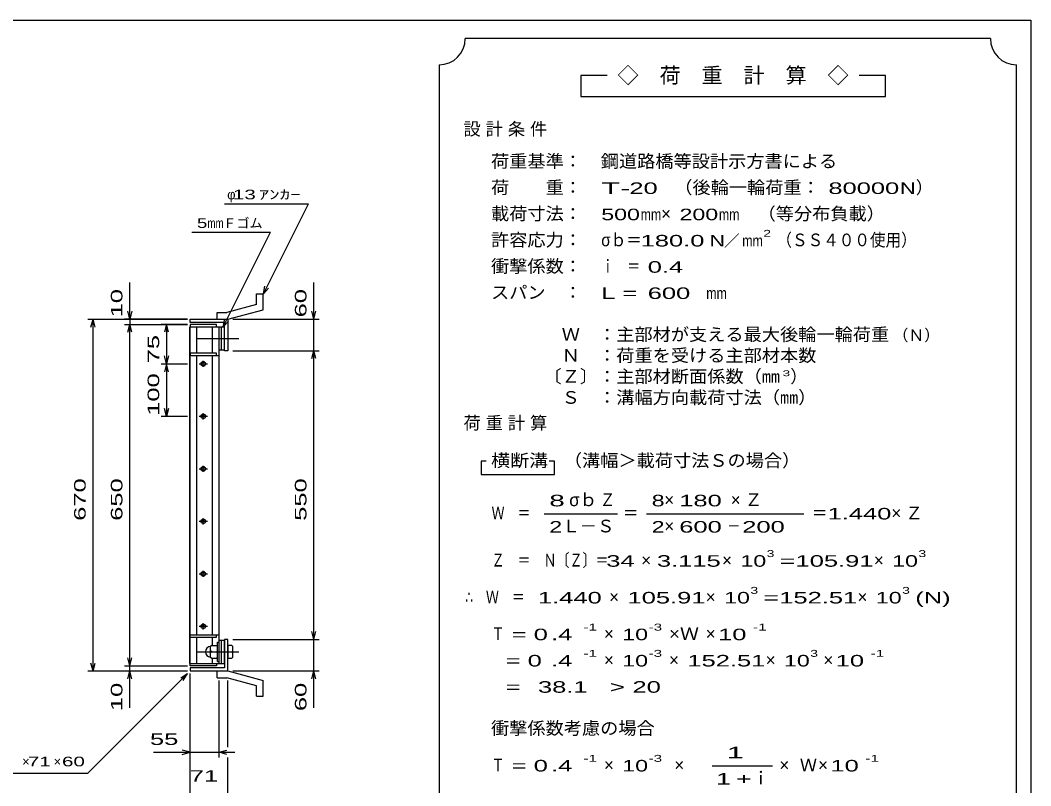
# Model space of a CAD drawing. Units: millimetres, scale not verified. Extents: x -1820 to 1731, y -1282 to 1054.
# Drawn here: x -194 to 1731, y -405 to 1054 of the extents above; entities that cross this region are included whole.
import ezdxf
from ezdxf.enums import TextEntityAlignment as Align

# ---------------------------------------------------------------- set-up
doc = ezdxf.new("R2010")
doc.units = ezdxf.units.MM
doc.header["$LTSCALE"] = 10
doc.linetypes.add('CHAIN', pattern=[18.5, 12, -1.5, 3.5, -1.5])
for name, color, linetype, lineweight in [('0_2', 150, 'Continuous', 25), ('16', 3, 'Continuous', 25), ('19', 6, 'Continuous', 25), ('22', 4, 'Continuous', 25), ('24', 2, 'Continuous', 25)]:
    doc.layers.add(name, color=color, linetype=linetype, lineweight=lineweight)
doc.styles.add('ベクトル', font='')
doc.styles.get('ベクトル').set_extended_font_data('ベクトル')

msp = doc.modelspace()

# ---------------------------------------------------------------- linework, layer by layer
at = {"layer": '0_2'}
for p, q in [((-1729, 1053.5), (1731, 1053.5)), ((1731, 1053.5), (1731, -1146.5))]:
    msp.add_line(p, q, dxfattribs=at)
at = {"layer": '16'}
for p, q in [((129.3, -171.5), (129.3, 469.5)), ((129.3, 469.5), (130, 469.5)), ((180, 474), (130, 474)), ((130, 474), (130, 469.5)), ((130, 469.5), (180, 469.5)), ((130, -171.5), (130, 469.5)), ((130, 469.5), (185, 469.5)), ((142.5, 419.5), (142.5, 469.5)), ((172.5, 419.5), (172.5, 469.5)), ((180, 469.5), (180, 474)), ((185, -171.5), (185, 469.5)), ((185, 469.5), (189.5, 469.5)), ((189.5, 425.5), (189.5, 469.5)), ((189.5, 469.5), (195.5, 469.5)), ((195.5, 425.5), (195.5, 469.5)), ((185, 425.5), (189.5, 425.5)), ((189.5, 425.5), (195.5, 425.5)), ((130, 419.5), (130, 415)), ((180, 419.5), (130, 419.5)), ((130, 415), (185, 415)), ((142.5, -117), (142.5, 415)), ((155, 393), (155, 405)), ((172.5, -117), (172.5, 415)), ((180, 415), (180, 419.5)), ((147, 399), (163, 399)), ((153, 402), (157, 402)), ((153, 396), (157, 396)), ((147, 299), (163, 299)), ((153, 302), (157, 302)), ((153, 296), (157, 296)), ((155, 293), (155, 305)), ((147, 199), (163, 199)), ((153, 202), (157, 202)), ((153, 196), (157, 196)), ((155, 193), (155, 205)), ((147, 99), (163, 99)), ((153, 102), (157, 102)), ((155, 93), (155, 105)), ((153, 96), (157, 96)), ((153, 2), (157, 2)), ((155, -7), (155, 5)), ((147, -1), (163, -1)), ((153, -4), (157, -4)), ((155, -107), (155, -95)), ((147, -101), (163, -101)), ((153, -98), (157, -98)), ((153, -104), (157, -104)), ((130, -121.5), (130, -117)), ((130, -117), (185, -117)), ((130, -121.5), (180, -121.5)), ((142.5, -171.5), (142.5, -121.5)), ((172.5, -136.5), (172.5, -121.5)), ((180, -121.5), (180, -117)), ((182, -168), (182, -131)), ((182, -131), (185, -131)), ((185, -127.5), (189.5, -127.5)), ((185, -168), (185, -131)), ((189.5, -171.5), (189.5, -127.5)), ((189.5, -127.5), (195.5, -127.5)), ((195.5, -171.5), (195.5, -127.5)), ((171, -137.5), (169, -139.5)), ((169, -159.5), (169, -139.5)), ((171, -149.5), (169, -147.5)), ((171, -149.5), (169, -151.5)), ((171, -137.5), (180, -137.5)), ((171, -149.5), (180, -149.5)), ((182, -139.5), (180, -137.5)), ((180, -149.5), (182, -147.5)), ((182, -151.5), (180, -149.5)), ((129.3, -171.5), (130, -171.5)), ((130, -171.5), (180, -171.5)), ((130, -176), (130, -171.5)), ((130, -171.5), (185, -171.5)), ((169, -159.5), (171, -161.5)), ((171, -161.5), (180, -161.5)), ((172.5, -171.5), (172.5, -162.5)), ((180, -161.5), (182, -159.5)), ((180, -171.5), (180, -176)), ((182, -168), (185, -168)), ((185, -171.5), (189.5, -171.5)), ((189.5, -171.5), (195.5, -171.5)), ((180, -176), (130, -176))]:
    msp.add_line(p, q, dxfattribs=at)
at = {"layer": '16', "linetype": 'CHAIN'}
for p, q in [((142, 447.5), (223, 447.5)), ((142, -149.5), (223, -149.5))]:
    msp.add_line(p, q, dxfattribs=at)
at = {"layer": '16'}
for centre, radius, start, end in [((153, 399), 3, 90, 270), ((155, 399), 4, 46.6, 133.4), ((155, 399), 4, 226.6, 313.4), ((157, 399), 3, 270, 90), ((153, 299), 3, 90, 270), ((155, 299), 4, 46.6, 133.4), ((155, 299), 4, 226.6, 313.4), ((157, 299), 3, 270, 90), ((153, 199), 3, 90, 270), ((155, 199), 4, 46.6, 133.4), ((155, 199), 4, 226.6, 313.4), ((157, 199), 3, 270, 90), ((153, 99), 3, 90, 270), ((155, 99), 4, 46.6, 133.4), ((157, 99), 3, 270, 90), ((155, 99), 4, 226.6, 313.4), ((153, -1), 3, 90, 270), ((155, -1), 4, 46.6, 133.4), ((157, -1), 3, 270, 90), ((155, -1), 4, 226.6, 313.4), ((153, -101), 3, 90, 270), ((155, -101), 4, 46.6, 133.4), ((155, -101), 4, 226.6, 313.4), ((157, -101), 3, 270, 90), ((169, -149.5), 10, 90, 270)]:
    msp.add_arc(centre, radius, start, end, dxfattribs=at)
at = {"layer": '19'}
for p, q in [((256.1, 532.1), (269.1, 532.1)), ((256.1, 512.1), (256.1, 532.1)), ((269.1, 502.1), (269.1, 532.1)), ((256.1, 512.1), (199.8, 497)), ((201.5, 484), (269.1, 502.1)), ((130, 478), (130, 484)), ((130, 484), (201.5, 484)), ((181.5, 497), (199.8, 497)), ((181.5, 484), (181.5, 497)), ((181.5, 484), (201.5, 484)), ((201.5, 484), (201.5, 424)), ((195.5, 478), (130, 478)), ((195.5, 424), (195.5, 478)), ((201.5, 424), (195.5, 424)), ((201.5, -126), (195.5, -126)), ((195.5, -126), (195.5, -180)), ((201.5, -186), (201.5, -126)), ((209.5, -137.5), (201.5, -137.5)), ((201.5, -137.5), (201.5, -161.5)), ((201.5, -149.5), (209.5, -149.5)), ((211.5, -139.5), (209.5, -137.5)), ((211.5, -147.5), (209.5, -149.5)), ((209.5, -149.5), (211.5, -151.5)), ((211.5, -159.5), (211.5, -139.5)), ((201.5, -161.5), (209.5, -161.5)), ((209.5, -161.5), (211.5, -159.5)), ((130, -180), (130, -186)), ((195.5, -180), (130, -180)), ((130, -186), (201.5, -186)), ((181.5, -186), (201.5, -186)), ((181.5, -199), (181.5, -186)), ((201.5, -186), (269.1, -204.1)), ((181.5, -199), (199.8, -199)), ((256.1, -214.1), (199.8, -199)), ((269.1, -234.1), (269.1, -204.1)), ((256.1, -234.1), (256.1, -214.1)), ((256.1, -234.1), (269.1, -234.1))]:
    msp.add_line(p, q, dxfattribs=at)
at = {"layer": '22'}
for p, q in [((195.5, 704), (355.5, 704)), ((269.5, 532), (355.5, 704)), ((133, 649.5), (283, 649.5)), ((193, 469.5), (283, 649.5)), ((15, 484), (15, 554)), ((269.5, 532), (272.5, 546.6)), ((269.5, 532), (279.5, 543)), ((365.5, 484), (365.5, 554)), ((-65, 484), (125, 484)), ((-59, 469), (-55, 484)), ((-51, 469), (-55, 484)), ((-55, -186), (-55, 484)), ((125, 484), (5, 484)), ((15, 484), (11, 499)), ((19, 499), (15, 484)), ((15, 484), (15, 474)), ((193, 469.5), (196, 484.1)), ((211.5, 484), (375.5, 484)), ((365.5, 484), (361.5, 499)), ((365.5, 484), (369.5, 499)), ((365.5, 424), (365.5, 484)), ((5, 474), (125, 474)), ((11, 459), (15, 474)), ((19, 459), (15, 474)), ((15, -176), (15, 474)), ((125, 474), (75, 474)), ((85, 474), (81, 459)), ((89, 459), (85, 474)), ((85, 474), (85, 399)), ((193, 469.5), (203, 480.5)), ((211.5, 424), (375.5, 424)), ((361.5, 409), (365.5, 424)), ((369.5, 409), (365.5, 424)), ((365.5, -126), (365.5, 424)), ((85, 399), (81, 414)), ((89, 414), (85, 399)), ((75, 399), (125, 399)), ((85, 399), (81, 384)), ((89, 384), (85, 399)), ((85, 399), (85, 299)), ((85, 299), (81, 314)), ((89, 314), (85, 299)), ((75, 299), (125, 299)), ((365.5, -126), (361.5, -111)), ((365.5, -126), (369.5, -111)), ((211.5, -126), (375.5, -126)), ((365.5, -186), (365.5, -126)), ((-55, -186), (-59, -171)), ((-55, -186), (-51, -171)), ((15, -176), (11, -161)), ((15, -176), (19, -161)), ((-65, -186), (125, -186)), ((-65, -381), (125, -191)), ((5, -176), (125, -176)), ((5, -186), (125, -186)), ((11, -201), (15, -186)), ((15, -186), (15, -176)), ((19, -201), (15, -186)), ((15, -256), (15, -186)), ((112, -199), (125, -191)), ((117, -204), (125, -191)), ((130, -351), (130, -191)), ((130, -421), (130, -191)), ((211.5, -186), (375.5, -186)), ((361.5, -201), (365.5, -186)), ((369.5, -201), (365.5, -186)), ((365.5, -256), (365.5, -186)), ((185, -351), (185, -204)), ((201.5, -331), (201.5, -204)), ((60, -341), (130, -341)), ((130, -341), (115, -337)), ((115, -345), (130, -341)), ((130, -341), (185, -341)), ((185, -341), (200, -337)), ((200, -345), (185, -341)), ((185, -341), (215, -341)), ((201.5, -421), (201.5, -351)), ((-265, -381), (-65, -381))]:
    msp.add_line(p, q, dxfattribs=at)
at = {"layer": '24', "color": 4}
for p, q in [((1654, 1018.5), (654, 1018.5)), ((604, 968.5), (604, -581.5)), ((1704, -581.5), (1704, 968.5)), ((924, 948.5), (874, 948.5)), ((874, 948.5), (874, 908.5)), ((1454, 948.5), (1404, 948.5)), ((1454, 908.5), (1454, 948.5)), ((874, 908.5), (1454, 908.5)), ((694, 213.5), (684, 213.5)), ((684, 213.5), (684, 188.5)), ((824, 213.5), (814, 213.5)), ((824, 188.5), (824, 213.5)), ((684, 188.5), (824, 188.5)), ((804, 113.5), (944, 113.5)), ((999, 113.5), (1299, 113.5)), ((1124, -366.5), (1239, -366.5))]:
    msp.add_line(p, q, dxfattribs=at)
for centre, start, end in [((604, 1018.5), 270, 0), ((1704, 1018.5), 180, 270)]:
    msp.add_arc(centre, 50, start, end, dxfattribs=at)

# ---------------------------------------------------------------- texts
at = {"layer": '22', "color": 2, "style": 'ベクトル'}
for s, height, width, p in [('ｱﾝｶｰ', 18.33, 1.6, (260.5, 721.5)), (' 13 ', 18.33, 1.6, (200.5, 721.5)), ('5', 18.3, 1.45, (143, 667)), ('mm', 18.33, 0.75, (163, 667)), (' 55 ', 21.99, 1.65, (40, -316)), (' 71 ', 18.33, 1.6, (-190, -358.5)), (' 60 ', 18.33, 1.6, (-125, -358.5)), (' 71 ', 21.99, 1.65, (115.8, -386))]:
    msp.add_text(s, height=height, dxfattribs=dict(at, width=width)).set_placement(p, align=Align.MIDDLE_LEFT)
for s, height, p in [('φ', 18.3, (200.5, 721.5)), ('Ｆゴム', 18.33, (193, 667)), ('×', 18.3, (-190, -358.5)), ('×', 18.3, (-130, -358.5))]:
    msp.add_text(s, height=height, dxfattribs=at).set_placement(p, align=Align.MIDDLE_LEFT)
at = {"layer": '22', "color": 2, "style": 'ベクトル', "width": 1.65}
for s, p in [(' 10 ', (-10, 474)), (' 60 ', (340.5, 474)), (' 75 ', (60, 386.5)), (' 100 ', (60, 286.5)), (' 670 ', (-80, 86.5)), (' 650 ', (-10, 86.5)), (' 550 ', (340.5, 86.5)), (' 10 ', (-10, -276)), (' 60 ', (340.5, -276))]:
    msp.add_text(s, height=21.99, rotation=90, dxfattribs=at).set_placement(p, align=Align.MIDDLE_LEFT)
at = {"layer": '24', "style": 'ベクトル'}
for s, height, p in [('◇\u3000荷\u3000重\u3000計\u3000算\u3000◇', 29.33, (944, 948.5)), ('）', 24.2, (1512, 735)), ('×', 24.2, (1027, 685)), ('／', 22, (1146.5, 633.5)), ('（Ｎ）', 21.99, (1468, 453.5)), ('）', 24.2, (1273, 375)), ('σｂ', 24.19, (852, 140)), ('×', 24.2, (1033, 140)), ('Ｌ－Ｓ', 24.19, (839, 90)), ('×', 24.2, (1033, 90)), ('×', 24.2, (989, 25)), ('×', 24.2, (1143, 25)), ('×', 24.2, (1432, 25)), ('×', 24.2, (928, -45)), ('×', 24.2, (1112, -45)), ('×', 24.2, (1401, -45)), ('×', 24.2, (918, -115)), ('×', 24.2, (1112, -115)), ('×', 24.2, (918, -165)), ('×', 24.2, (1042, -165)), ('×', 24.2, (1226, -165)), ('×', 24.2, (1336, -165)), ('×', 24.2, (918, -365)), ('×', 24.2, (1052, -365)), ('×', 24.2, (1252, -365)), ('Ｗ', 24.2, (1291, -365)), ('×', 24.2, (1326, -365)), ('ｉ', 24.2, (1200.5, -390))]:
    msp.add_text(s, height=height, dxfattribs=at).set_placement(p, align=Align.MIDDLE_LEFT)
for s, height, width, p in [('荷重基準：\u3000', 24.19, 1.05, (703, 785)), ('鋼道路橋等設計示方書による', 24.19, 1.05, (912, 785)), ('荷\u3000\u3000重：\u3000', 24.19, 1.05, (703, 735)), ('（後輪一輪荷重：', 24.19, 1.05, (1052, 735)), ('T-', 21.99, 2, (913, 733.5)), (' 20 ', 21.99, 1.65, (953, 733.5)), (' 80000', 21.99, 1.65, (1332, 733.5)), ('N', 22, 1.4, (1482, 733.5)), ('載荷寸法：\u3000', 24.19, 1.05, (703, 685)), ('500', 21.99, 1.5, (913, 683.5)), ('200', 21.99, 1.5, (1062, 683.5)), ('\u3000（等分布負載）', 24.19, 1.05, (1176, 685)), ('mm', 21.99, 0.8, (988, 683.5)), ('mm', 21.99, 0.8, (1137, 683.5)), ('許容応力：\u3000', 24.19, 1.05, (703, 635)), ('σｂ＝', 24.19, 0.9, (913, 635)), ('180.0', 21.99, 1.65, (988, 633.5)), ('N', 22, 1.4, (1119, 633.5)), ('mm', 21.99, 0.8, (1181.5, 633.5)), ('2', 13.2, 1.5, (1221.5, 647.5)), ('（ＳＳ４００使用）', 24.19, 0.9, (1246.5, 635)), ('衝撃係数：\u3000', 24.19, 1.05, (703, 585)), ('ｉ\u3000＝', 24.19, 0.75, (913, 585)), (' 0.4', 21.99, 1.65, (988, 583.5)), ('スパン\u3000：\u3000', 24.19, 1.05, (703, 535)), ('L =', 21.99, 1.65, (913, 533.5)), (' 600 ', 21.99, 1.65, (988, 533.5)), ('mm', 21.99, 0.8, (1113, 533.5)), ('\u3000Ｗ\u3000：主部材が支える最大後輪一輪荷重', 24.19, 1.05, (803, 455)), ('\u3000Ｎ\u3000：荷重を受ける主部材本数', 24.19, 1.05, (803, 415)), ('〔Ｚ〕：主部材断面係数（㎜', 24.19, 1.05, (803, 375)), ('3', 11, 1.8, (1258, 381)), ('\u3000Ｓ\u3000：溝幅方向載荷寸法（㎜）', 24.19, 1.05, (803, 335)), ('\u3000（溝幅＞載荷寸法Ｓの場合）', 24.19, 1.05, (807, 215)), ('横断溝', 24.19, 1.1, (703, 215)), ('8', 22, 1.8, (814, 138.5)), ('Ｚ', 24.2, 0.9, (910, 140)), ('8', 22, 1.5, (1009, 138.5)), (' 180 ', 21.99, 1.65, (1048, 138.5)), ('Ｗ\u3000＝', 24.19, 0.75, (704, 115)), ('＝', 24.2, 0.9, (954, 115)), ('＝', 24.2, 0.9, (1314, 115)), ('1.440', 21.99, 1.65, (1344, 113.5)), ('2', 22, 1.5, (814, 88.5)), ('2', 22, 1.5, (1009, 88.5)), (' 600 ', 21.99, 1.65, (1048, 88.5)), (' 200 ', 21.99, 1.65, (1168, 88.5)), ('－', 24.2, 0.75, (1153, 90)), ('Ｚ\u3000＝\u3000Ｎ〔Ｚ〕＝', 24.19, 0.75, (704, 25)), ('3', 13.2, 1.5, (1228, 37.5)), ('3', 13.2, 1.5, (1517, 37.5)), (' 34 ', 21.99, 1.65, (909, 23.5)), ('3.115', 21.99, 1.65, (1019, 23.5)), ('10', 21.99, 1.5, (1178, 23.5)), ('=', 22, 1.7, (1253, 23.5)), ('105.91', 21.99, 1.65, (1283, 23.5)), ('10', 21.99, 1.5, (1467, 23.5)), ('∴\u3000Ｗ\u3000＝', 24.19, 0.75, (654, -45)), (' 1.440', 21.99, 1.65, (779, -46.5)), ('105.91', 21.99, 1.65, (963, -46.5)), ('10', 21.99, 1.5, (1147, -46.5)), ('3', 13.2, 1.5, (1197, -32.5)), ('152.51', 21.99, 1.65, (1252, -46.5)), ('10', 21.99, 1.5, (1436, -46.5)), ('3', 13.2, 1.5, (1486, -32.5)), ('(N)', 21.99, 1.65, (1511, -46.5)), ('=', 22, 1.7, (1222, -46.5)), ('-1', 13.2, 1.65, (879, -102.5)), ('-3', 13.2, 1.65, (1003, -102.5)), ('-1', 13.2, 1.65, (1202, -102.5)), ('Ｔ', 24.2, 0.75, (704, -115)), (' = 0', 21.99, 1.65, (729, -116.5)), (' .4 ', 21.99, 1.65, (804, -116.5)), ('10', 21.99, 1.5, (953, -116.5)), ('×Ｗ', 24.19, 1.1, (1042, -115)), (' 10 ', 21.99, 1.65, (1122, -116.5)), ('-1', 13.2, 1.65, (879, -152.5)), ('-3', 13.2, 1.65, (1003, -152.5)), ('3', 13.2, 1.5, (1311, -152.5)), ('-1', 13.2, 1.65, (1426, -152.5)), ('  = 0', 21.99, 1.65, (704, -166.5)), (' .4 ', 21.99, 1.65, (804, -166.5)), ('10', 21.99, 1.5, (953, -166.5)), ('152.51', 21.99, 1.65, (1077, -166.5)), ('10', 21.99, 1.5, (1261, -166.5)), (' 10 ', 21.99, 1.65, (1346, -166.5)), (' 38.1', 21.99, 1.65, (779, -216.5)), ('>', 22, 1.7, (929, -216.5)), (' 20 ', 21.99, 1.65, (959, -216.5)), ('  =', 21.99, 1.65, (704, -216.5)), ('衝撃係数考慮の場合', 24.19, 1.05, (703, -295)), ('-1', 13.2, 1.65, (879, -352.5)), ('-3', 13.2, 1.65, (1003, -352.5)), ('-1', 13.2, 1.65, (1416, -352.5)), ('Ｔ', 24.2, 0.75, (704, -365)), (' = 0', 21.99, 1.65, (729, -366.5)), (' .4 ', 21.99, 1.65, (804, -366.5)), ('10', 21.99, 1.5, (953, -366.5)), (' 10 ', 21.99, 1.65, (1336, -366.5))]:
    msp.add_text(s, height=height, dxfattribs=dict(at, width=width)).set_placement(p, align=Align.MIDDLE_LEFT)
at = {"layer": '24', "attachment_point": 4, "style": 'ベクトル'}
for s, insert, char_height in [('\\T1.28;設計条件', (650.5, 845), 24.19), ('\\T1.28;荷重計算', (650.5, 285), 24.19), ('\\T1.42;×Ｚ', (1159.5, 140), 24.19), ('\\T1.42;×Ｚ', (1465.5, 115), 24.19), ('\\T1.25;\\W2;\\~1\\~', (1131.5, -341.5), 21.99), ('\\T1.33;\\W1.75;1+', (1131.5, -391.5), 21.99)]:
    msp.add_mtext(s, dxfattribs=dict(at, insert=insert, char_height=char_height))

doc.saveas('drawing.dxf')
